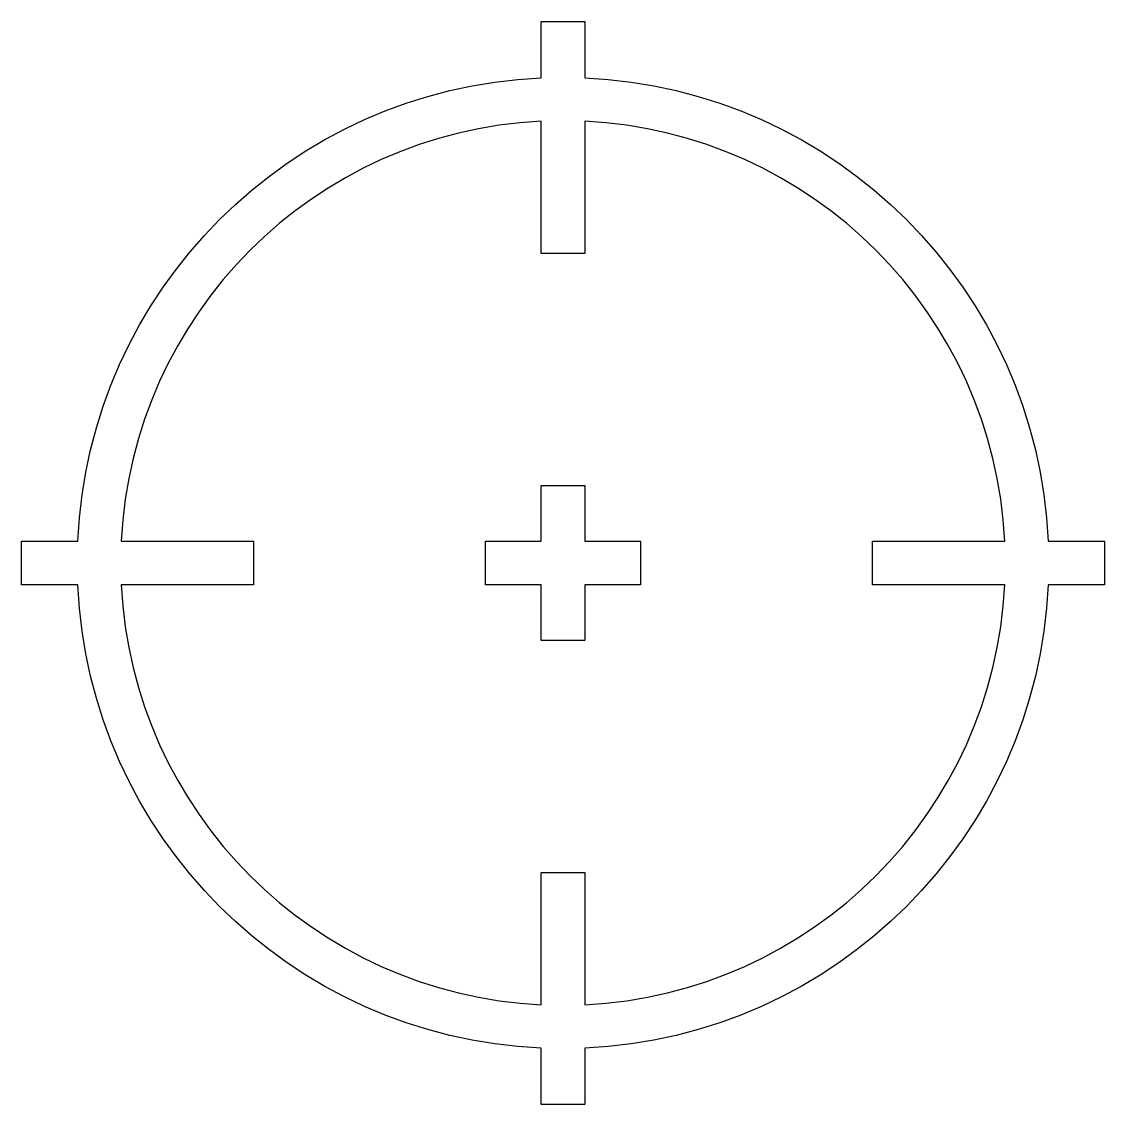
# Model space of a CAD drawing. Header units: centimetres. Extents: x -9.4 to 9.4, y -9.4 to 9.4.
import ezdxf

# ---------------------------------------------------------------- set-up
doc = ezdxf.new("R2010")
doc.units = ezdxf.units.CM
doc.header["$MEASUREMENT"] = 0
doc.layers.add('Layer 1', color=7, linetype='Continuous')

msp = doc.modelspace()

# ---------------------------------------------------------------- linework, layer by layer
at = {"layer": 'Layer 1'}
for points, knots in [([(-0.37951, 9.44563), (-0.37951, 9.44563), (-0.37951, 8.46691), (-0.37951, 8.46691), (-0.37951, 8.46691), (-4.75444, 8.27336), (-8.27344, 4.75444), (-8.46691, 0.37951), (-8.46691, 0.37951), (-8.46691, 0.37951), (-9.44563, 0.37951), (-9.44563, 0.37951), (-9.44563, 0.37951), (-9.44563, 0.37951), (-9.44563, -0.37951), (-9.44563, -0.37951), (-9.44563, -0.37951), (-9.44563, -0.37951), (-8.46691, -0.37951), (-8.46691, -0.37951), (-8.46691, -0.37951), (-8.27336, -4.75444), (-4.75444, -8.27344), (-0.37951, -8.46691), (-0.37951, -8.46691), (-0.37951, -8.46691), (-0.37951, -9.44563), (-0.37951, -9.44563), (-0.37951, -9.44563), (-0.37951, -9.44563), (0.37951, -9.44563), (0.37951, -9.44563), (0.37951, -9.44563), (0.37951, -9.44563), (0.37951, -8.46691), (0.37951, -8.46691), (0.37951, -8.46691), (4.75444, -8.27336), (8.27344, -4.75444), (8.46691, -0.37951), (8.46691, -0.37951), (8.46691, -0.37951), (9.44563, -0.37951), (9.44563, -0.37951), (9.44563, -0.37951), (9.44563, -0.37951), (9.44563, 0.37951), (9.44563, 0.37951), (9.44563, 0.37951), (9.44563, 0.37951), (8.46691, 0.37951), (8.46691, 0.37951), (8.46691, 0.37951), (8.27336, 4.75444), (4.75444, 8.27344), (0.37951, 8.46691), (0.37951, 8.46691), (0.37951, 8.46691), (0.37951, 9.44563), (0.37951, 9.44563), (0.37951, 9.44563), (0.37951, 9.44563), (-0.37951, 9.44563), (-0.37951, 9.44563)], [0, 0, 0, 0, 0.05882353, 0.05882353, 0.05882353, 0.05882353, 0.11764706, 0.11764706, 0.11764706, 0.11764706, 0.17647059, 0.17647059, 0.17647059, 0.17647059, 0.23529412, 0.23529412, 0.23529412, 0.23529412, 0.29411765, 0.29411765, 0.29411765, 0.29411765, 0.35294118, 0.35294118, 0.35294118, 0.35294118, 0.41176471, 0.41176471, 0.41176471, 0.41176471, 0.47058824, 0.47058824, 0.47058824, 0.47058824, 0.52941176, 0.52941176, 0.52941176, 0.52941176, 0.58823529, 0.58823529, 0.58823529, 0.58823529, 0.64705882, 0.64705882, 0.64705882, 0.64705882, 0.70588235, 0.70588235, 0.70588235, 0.70588235, 0.76470588, 0.76470588, 0.76470588, 0.76470588, 0.82352941, 0.82352941, 0.82352941, 0.82352941, 0.88235294, 0.88235294, 0.88235294, 0.88235294, 1, 1, 1, 1]), ([(-0.37951, 7.70733), (-0.37951, 7.70733), (-0.37951, 5.3975), (-0.37951, 5.3975), (-0.37951, 5.3975), (-0.37951, 5.3975), (0.37951, 5.3975), (0.37951, 5.3975), (0.37951, 5.3975), (0.37951, 5.3975), (0.37951, 7.70733), (0.37951, 7.70733), (0.37951, 7.70733), (4.3433, 7.51602), (7.51602, 4.3433), (7.70733, 0.37951), (7.70733, 0.37951), (7.70733, 0.37951), (5.3975, 0.37951), (5.3975, 0.37951), (5.3975, 0.37951), (5.3975, 0.37951), (5.3975, -0.37951), (5.3975, -0.37951), (5.3975, -0.37951), (5.3975, -0.37951), (7.70733, -0.37951), (7.70733, -0.37951), (7.70733, -0.37951), (7.51602, -4.3433), (4.3433, -7.51602), (0.37951, -7.70733), (0.37951, -7.70733), (0.37951, -7.70733), (0.37951, -5.3975), (0.37951, -5.3975), (0.37951, -5.3975), (0.37951, -5.3975), (-0.37951, -5.3975), (-0.37951, -5.3975), (-0.37951, -5.3975), (-0.37951, -5.3975), (-0.37951, -7.70733), (-0.37951, -7.70733), (-0.37951, -7.70733), (-4.3433, -7.51602), (-7.51602, -4.3433), (-7.70733, -0.37951), (-7.70733, -0.37951), (-7.70733, -0.37951), (-5.3975, -0.37951), (-5.3975, -0.37951), (-5.3975, -0.37951), (-5.3975, -0.37951), (-5.3975, 0.37951), (-5.3975, 0.37951), (-5.3975, 0.37951), (-5.3975, 0.37951), (-7.70733, 0.37951), (-7.70733, 0.37951), (-7.70733, 0.37951), (-7.51602, 4.3433), (-4.3433, 7.51602), (-0.37951, 7.70733)], [0, 0, 0, 0, 0.05882353, 0.05882353, 0.05882353, 0.05882353, 0.11764706, 0.11764706, 0.11764706, 0.11764706, 0.17647059, 0.17647059, 0.17647059, 0.17647059, 0.23529412, 0.23529412, 0.23529412, 0.23529412, 0.29411765, 0.29411765, 0.29411765, 0.29411765, 0.35294118, 0.35294118, 0.35294118, 0.35294118, 0.41176471, 0.41176471, 0.41176471, 0.41176471, 0.47058824, 0.47058824, 0.47058824, 0.47058824, 0.52941176, 0.52941176, 0.52941176, 0.52941176, 0.58823529, 0.58823529, 0.58823529, 0.58823529, 0.64705882, 0.64705882, 0.64705882, 0.64705882, 0.70588235, 0.70588235, 0.70588235, 0.70588235, 0.76470588, 0.76470588, 0.76470588, 0.76470588, 0.82352941, 0.82352941, 0.82352941, 0.82352941, 0.88235294, 0.88235294, 0.88235294, 0.88235294, 1, 1, 1, 1]), ([(-0.37951, 1.34938), (-0.37951, 1.34938), (-0.37951, 0.37952), (-0.37951, 0.37952), (-0.37951, 0.37952), (-0.37951, 0.37952), (-1.34938, 0.37951), (-1.34938, 0.37951), (-1.34938, 0.37951), (-1.34938, 0.37951), (-1.34938, -0.37951), (-1.34938, -0.37951), (-1.34938, -0.37951), (-1.34938, -0.37951), (-0.37951, -0.37951), (-0.37951, -0.37951), (-0.37951, -0.37951), (-0.37951, -0.37951), (-0.37951, -1.34937), (-0.37951, -1.34937), (-0.37951, -1.34937), (-0.37951, -1.34937), (0.37951, -1.34938), (0.37951, -1.34938), (0.37951, -1.34938), (0.37951, -1.34938), (0.37951, -0.37952), (0.37951, -0.37952), (0.37951, -0.37952), (0.37951, -0.37952), (1.34938, -0.37951), (1.34938, -0.37951), (1.34938, -0.37951), (1.34938, -0.37951), (1.34938, 0.37951), (1.34938, 0.37951), (1.34938, 0.37951), (1.34938, 0.37951), (0.37951, 0.37951), (0.37951, 0.37951), (0.37951, 0.37951), (0.37951, 0.37951), (0.37951, 1.34937), (0.37951, 1.34937), (0.37951, 1.34937), (0.37951, 1.34937), (-0.37951, 1.34938), (-0.37951, 1.34938)], [0, 0, 0, 0, 0.07692308, 0.07692308, 0.07692308, 0.07692308, 0.15384615, 0.15384615, 0.15384615, 0.15384615, 0.23076923, 0.23076923, 0.23076923, 0.23076923, 0.30769231, 0.30769231, 0.30769231, 0.30769231, 0.38461538, 0.38461538, 0.38461538, 0.38461538, 0.46153846, 0.46153846, 0.46153846, 0.46153846, 0.53846154, 0.53846154, 0.53846154, 0.53846154, 0.61538462, 0.61538462, 0.61538462, 0.61538462, 0.69230769, 0.69230769, 0.69230769, 0.69230769, 0.76923077, 0.76923077, 0.76923077, 0.76923077, 0.84615385, 0.84615385, 0.84615385, 0.84615385, 1, 1, 1, 1])]:
    msp.add_open_spline(points, degree=3, knots=knots, dxfattribs=at)

doc.saveas('drawing.dxf')
